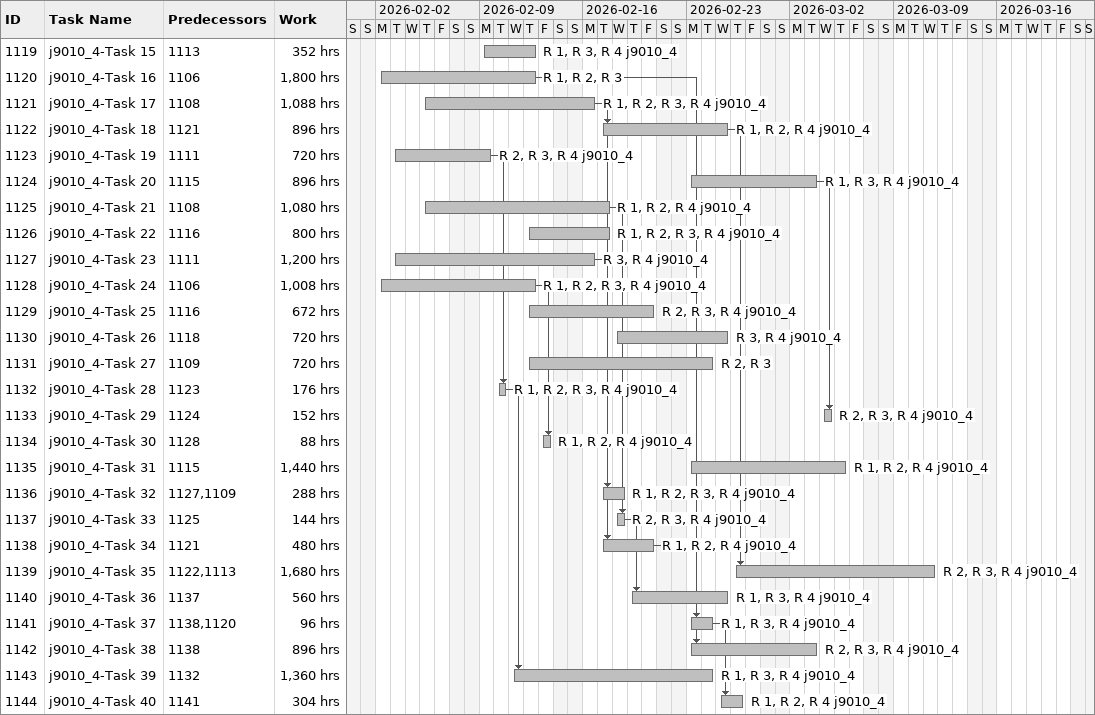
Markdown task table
| ID | Task | Start | Finish | Predecessors | Resources | Work (h) |
|---|---|---|---|---|---|---|
| 1119 | j9010_4-Task 15 | 2026-02-09 | 2026-02-12 | 1113 | R 1, R 3, R 4 j9010_4 | 352 |
| 1120 | j9010_4-Task 16 | 2026-02-02 | 2026-02-12 | 1106 | R 1, R 2, R 3 | 1800 |
| 1121 | j9010_4-Task 17 | 2026-02-05 | 2026-02-16 | 1108 | R 1, R 2, R 3, R 4 j9010_4 | 1088 |
| 1122 | j9010_4-Task 18 | 2026-02-17 | 2026-02-25 | 1121 | R 1, R 2, R 4 j9010_4 | 896 |
| 1123 | j9010_4-Task 19 | 2026-02-03 | 2026-02-09 | 1111 | R 2, R 3, R 4 j9010_4 | 720 |
| 1124 | j9010_4-Task 20 | 2026-02-23 | 2026-03-03 | 1115 | R 1, R 3, R 4 j9010_4 | 896 |
| 1125 | j9010_4-Task 21 | 2026-02-05 | 2026-02-17 | 1108 | R 1, R 2, R 4 j9010_4 | 1080 |
| 1126 | j9010_4-Task 22 | 2026-02-12 | 2026-02-17 | 1116 | R 1, R 2, R 3, R 4 j9010_4 | 800 |
| 1127 | j9010_4-Task 23 | 2026-02-03 | 2026-02-16 | 1111 | R 3, R 4 j9010_4 | 1200 |
| 1128 | j9010_4-Task 24 | 2026-02-02 | 2026-02-12 | 1106 | R 1, R 2, R 3, R 4 j9010_4 | 1008 |
| 1129 | j9010_4-Task 25 | 2026-02-12 | 2026-02-20 | 1116 | R 2, R 3, R 4 j9010_4 | 672 |
| 1130 | j9010_4-Task 26 | 2026-02-18 | 2026-02-25 | 1118 | R 3, R 4 j9010_4 | 720 |
| 1131 | j9010_4-Task 27 | 2026-02-12 | 2026-02-24 | 1109 | R 2, R 3 | 720 |
| 1132 | j9010_4-Task 28 | 2026-02-10 | 2026-02-10 | 1123 | R 1, R 2, R 3, R 4 j9010_4 | 176 |
| 1133 | j9010_4-Task 29 | 2026-03-04 | 2026-03-04 | 1124 | R 2, R 3, R 4 j9010_4 | 152 |
| 1134 | j9010_4-Task 30 | 2026-02-13 | 2026-02-13 | 1128 | R 1, R 2, R 4 j9010_4 | 88 |
| 1135 | j9010_4-Task 31 | 2026-02-23 | 2026-03-05 | 1115 | R 1, R 2, R 4 j9010_4 | 1440 |
| 1136 | j9010_4-Task 32 | 2026-02-17 | 2026-02-18 | 1127, 1109 | R 1, R 2, R 3, R 4 j9010_4 | 288 |
| 1137 | j9010_4-Task 33 | 2026-02-18 | 2026-02-18 | 1125 | R 2, R 3, R 4 j9010_4 | 144 |
| 1138 | j9010_4-Task 34 | 2026-02-17 | 2026-02-20 | 1121 | R 1, R 2, R 4 j9010_4 | 480 |
| 1139 | j9010_4-Task 35 | 2026-02-26 | 2026-03-11 | 1122, 1113 | R 2, R 3, R 4 j9010_4 | 1680 |
| 1140 | j9010_4-Task 36 | 2026-02-19 | 2026-02-25 | 1137 | R 1, R 3, R 4 j9010_4 | 560 |
| 1141 | j9010_4-Task 37 | 2026-02-23 | 2026-02-24 | 1138, 1120 | R 1, R 3, R 4 j9010_4 | 96 |
| 1142 | j9010_4-Task 38 | 2026-02-23 | 2026-03-03 | 1138 | R 2, R 3, R 4 j9010_4 | 896 |
| 1143 | j9010_4-Task 39 | 2026-02-11 | 2026-02-24 | 1132 | R 1, R 3, R 4 j9010_4 | 1360 |
| 1144 | j9010_4-Task 40 | 2026-02-25 | 2026-02-26 | 1141 | R 1, R 2, R 4 j9010_4 | 304 |
